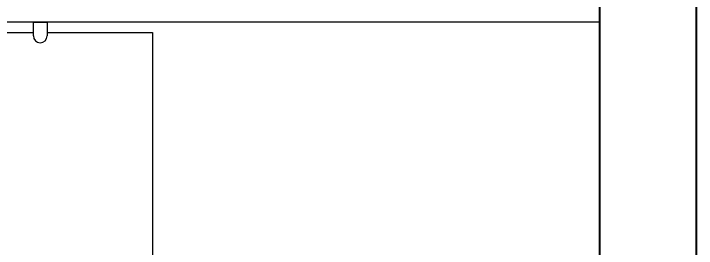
# Model space of a CAD drawing. Header units: millimetres. Extents: x 2625.3 to 2681.2, y 1230 to 1238.4.
# Drawn here: x 2632.443 to 2633.435, y 1234.65 to 1234.992 of the extents above; entities that cross this region are included whole.
import ezdxf

# ---------------------------------------------------------------- set-up
doc = ezdxf.new("R2010")
doc.units = ezdxf.units.MM
doc.layers.add('ALVENARIA', color=5, linetype='Continuous', lineweight=40)
doc.layers.add('LAYOUT', color=253, linetype='Continuous')

# ---------------------------------------------------------------- blocks, each defined once
blk = doc.blocks.new('A$C1D086241')
for p, q in [((1.282, 0.424), (1.282, 0.218)), ((1.277, 0.218), (1.297, 0.218)), ((1.297, 0.218), (1.297, 0.198)), ((1.297, 0.198), (1.277, 0.198)), ((1.282, 0.198), (1.282, 0.045)), ((1.282, 0.045), (0, 0.045))]:
    blk.add_line(p, q)
blk.add_arc((1.277, 0.208), 0.01, 90, 270)

msp = doc.modelspace()

# ---------------------------------------------------------------- linework, layer by layer
msp.add_line((2633.29466, 1234.97924), (2631.78466, 1234.97924))
at = {"layer": 'ALVENARIA'}
for p, q in [((2633.43466, 1230.14074), (2633.43466, 1238.35974)), ((2633.29466, 1230.39774), (2633.29466, 1237.76874))]:
    msp.add_line(p, q, dxfattribs=at)

# ---------------------------------------------------------------- block references
at = {"layer": 'LAYOUT', "rotation": 90}
msp.add_blockref('A$C1D086241', (2632.68966, 1233.68224), dxfattribs=at)

doc.saveas('drawing.dxf')
